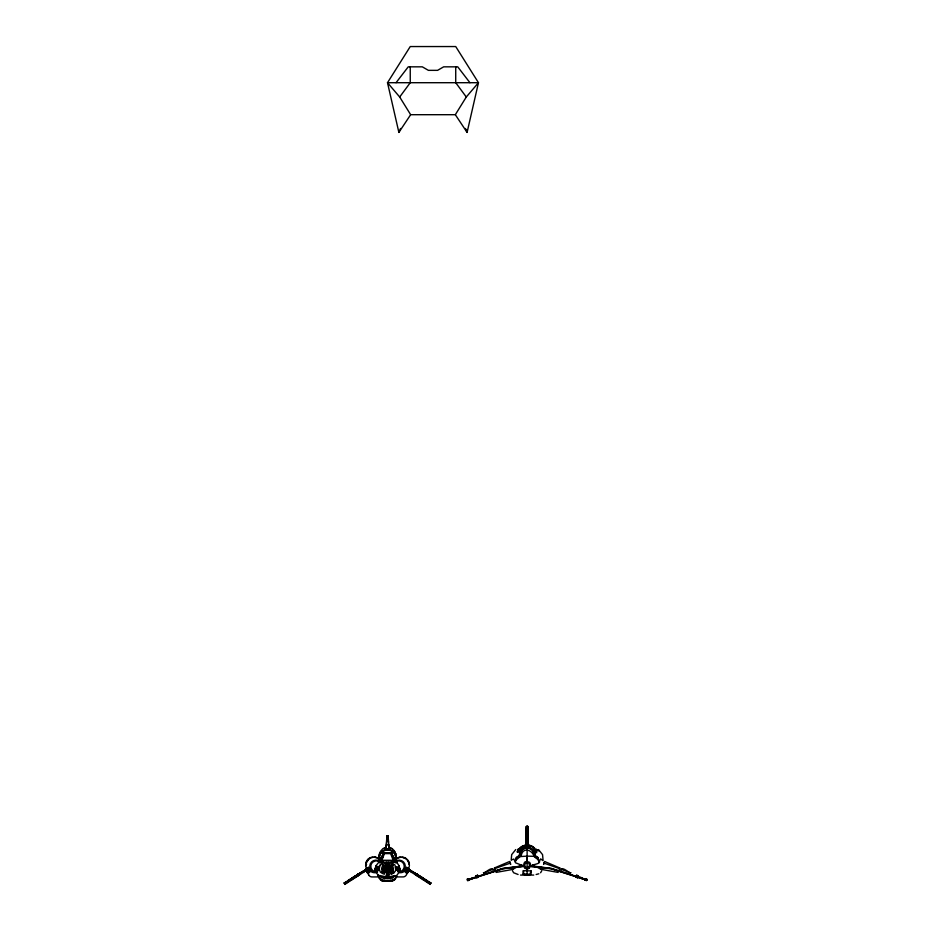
<?xml version="1.0" encoding="UTF-8"?>
<svg xmlns="http://www.w3.org/2000/svg" width="931" height="931" viewBox="0 0 931 931"><rect width="100%" height="100%" fill="white"/><g stroke="black" fill="none" stroke-linecap="round" stroke-linejoin="round"><path stroke-width="1.4" d="M386.318 846.488L386.865 839.436M386.318 847.152L386.318 845.837M519.533 856.299C518.52 841.205 536.605 845.301 535.418 857.684C546.544 864.946 531.694 863.153 531.264 866.703L536.233 866.691L540.992 869.333L558.193 872.417M515.751 860.279L518.811 857.684C521.185 854.449 520.615 847.513 527.121 848.036C532.392 847.571 534.068 853.331 534.673 856.753M527.121 846.803L527.121 874.174M518.998 848.676C512.923 858.289 522.594 843.963 527.121 845.255L527.121 826.146L528.04 826.553L528.331 844.429L527.528 844.312M391.043 868.448L390.962 870.788L390.368 866.831M379.697 867.215C377.404 864.608 373.796 868.646 375.833 869.833M375.286 870.206L375.368 871.428M378.801 869.682L378.952 867.995M378.905 856.601L379.441 853.587M526.294 827.985L527.121 826.263L527.121 828.159L526.294 827.985L525.922 844.126L528.319 844.126L527.947 827.985L526.201 826.553L527.121 826.146M395.722 869.135L395.663 867.366L395.768 868.844M523.187 873.965L529.89 874.453L531.089 870.671L531.054 873.965L530.205 874.558L524.037 874.558L523.187 873.965L523.152 870.671L530.693 870.927M375.298 869.577L375.833 871.87L375.67 868.949M375.81 869.589L376.473 871.812L376.066 870.194M376.706 871.87L376.915 867.133L375.833 867.133M376.403 869.589L376.485 871.137M378.94 857.148L380.942 858.766A2.746 2.397 0 0 1 379.953 858.522A2.362 2.06 0 0 1 379.359 858.161A1.967 1.722 0 0 1 378.894 857.125C378.964 847.303 395.698 847.059 396.164 856.823M379.173 869.135L380.383 872.138L382.781 873.697M379.324 868.239L379.15 868.635M379.336 867.96L379.348 868.926M476.684 877.456C477.254 879.504 475.299 874.116 476.172 876.048M477.58 875.536C477.021 873.499 478.976 878.876 478.103 876.944M375.659 869.845L375.752 871.218M526.201 826.553L525.91 844.429L526.713 844.312M527.121 862.606L528.552 862.839L529.611 865.097L528.552 867.355L527.121 867.587L525.689 867.355L524.63 865.097L525.689 862.839L527.121 862.606L527.121 856.136L520.057 856.59M379.301 868.716L379.301 869.414L379.313 868.565M366.139 865.737L366.197 863.747M521.104 856.287C522.361 846.442 532.218 849.619 534.185 856.59M427.399 882.541L427.282 880.691L408.837 869.484M393.697 872.999L395.326 871.125L395.896 868.623M423.43 879.97L423.023 877.921L409.07 869.461M376.24 867.366L376.112 869.182L377.672 869.158M376.613 869.24L376.659 869.938M377.835 868.204L377.846 870.078M378.009 868.472L378.114 867.145M398.398 869.938L398.352 867.238M515.367 862.734L523.245 865.83L521.954 866.796M376.229 869.205L376.787 867.355M399.446 868.286L399.818 869.833L398.957 867.797M375.205 870.543L375.647 867.366M375.205 868.891L376.112 865.621M525.945 844.429L526.492 835.991M534.045 856.532L534.185 854.798M534.406 856.671C536.989 845.336 517.252 845.336 519.835 856.671M511.177 860.151L511.689 854.611L515.739 849.572M379.196 868.239L379.045 867.471M399.178 870.462L398.875 871.87L399.178 870.206L398.957 871.3L399.841 870.543L399.702 868.414M399.399 870.951L399.364 871.87M398.91 871.195L399.038 869.519L399.434 871.87L397.991 871.87L398.352 870.229L396.269 869.694L396.99 869.903L397.037 868.134M399.352 870.846L399.259 870.241M399.504 871.195L399.19 869.31M559.775 867.96L559.426 869.496L559.775 867.96L544.623 861.478L543.564 864.399L544.495 861.85M408.616 870.38L406.475 874.756A3.992 3.992 0 0 1 403.391 876.909L396.385 876.932L396.536 875.745A27.558 27.558 0 0 1 396.385 876.932L396.292 877.479A75.9 45.456 0 0 0 396.466 876.339L396.501 876.059M375.449 869.286L375.624 871.87L377.59 871.87M375.81 869.333L375.903 868.6M376.205 869.426L376.45 867.971M376.077 869.484L376.496 868.6M515.413 861.163L516.321 857.812L519.754 855.694M375.298 869.519L375.414 868.646M375.519 869.182L375.612 868.286M375.74 868.856L375.856 867.971M376.043 869.286L376.136 868.6M404.717 858.196L403.973 857.847A7.634 7.634 0 0 0 402.087 857.37M406.125 871.288C408.43 868.565 406.87 874.477 406.125 870.869M379.208 868.088L379.394 867.366M468.386 879.923L468.968 879.411L467.897 880.703L467.315 879.108L468.235 878.771L468.793 879.946L476.614 877.281M396.047 876.292L396.001 876.548A22.03 22.03 0 0 1 395.873 877.281L395.314 878.154M394.837 875.594L392.556 877.886L387.901 878.399L382.804 878.014L380.22 875.594L387.529 877.177L394.837 875.594L396.478 876.246M392.649 861.361L393.918 860.523L394.872 861.245A2.002 1.676 0 0 1 395.047 861.966L393.778 861.931M395.756 869.926L395.861 869.275M396.583 869.903L396.606 867.389M397.269 867.413L397.176 870.066L396.99 867.32M467.897 880.703L468.235 878.771M376.671 868.344L376.811 867.611L376.52 868.437M399.69 871.428L398.945 865.621M395.861 877.281L395.908 877.025A24.043 24.043 0 0 0 396.036 876.292L399.469 871.87M396.117 857.148L394.116 858.766A2.688 2.351 0 0 0 395.524 858.301L395.698 858.161A1.978 1.722 0 0 0 396.164 857.125L396.152 856.601M397.653 871.067L397.572 870.182M517.904 852.074C518.602 846.558 525.096 844.033 530.007 845.383M518.346 851.981C519.358 844.545 530.193 843.114 534.673 848.246C538.956 858.568 535.441 848.432 532.334 846.523M518.218 848.979L517.566 849.747M381.128 860.279L379.639 862.56L383.514 852.901L391.544 852.901L393.755 858.242A1.676 1.466 0 0 0 395.57 856.66A8.391 7.355 0 0 0 391.439 850.655M398.352 871.87L398.538 867.878M511.794 869.042C513.982 870.124 517.38 864.934 520.883 866.831M399.178 871.812L399.306 871.218M534.708 856.299L534.685 854.39M379.301 867.32L379.604 866.296M379.115 867.133L379.243 867.96M377.683 867.238L377.881 870.066M408.406 870.241L409.116 869.158L406.603 867.331L406.102 868.751M375.915 867.355L376.112 871.87M375.449 868.507L375.635 867.75M375.693 868.192L375.845 867.576M378.51 867.145L378.836 869.81M382.455 861.384L381.128 860.535L393.929 860.57M468.898 879.772L475.636 877.468M379.662 853.18L380.29 851.714M382.641 861.838C384.98 863.433 389.693 864.329 392.288 861.536M570.784 872.626C570.784 874.954 562.149 865.388 561.102 870.043L561.754 868.809M399.643 871.579L399.155 868.6M385.422 865.795C378.009 871.998 394.36 874.267 390.229 866.598M379.592 866.272L380.185 864.911M530.938 866.284L551.268 868.821L576.184 876.816C575.183 879.097 577.232 873.476 576.65 875.536M577.557 877.456C576.987 879.504 578.942 874.116 578.07 876.048M383.77 853.192L380.011 861.966A2.002 1.676 0 0 1 380.185 861.245L381.198 860.523M383.514 852.901L381.303 858.242A1.676 1.466 0 0 1 379.499 856.66A8.391 7.355 0 0 1 387.529 849.631A8.391 7.355 0 0 1 390.52 850.247M398.875 132.411L410.652 114.699L455.329 114.699L467.094 132.411L478.464 82.708L455.725 46.55L410.245 46.55L387.505 82.708L398.875 132.411L400.539 128.466M376.101 865.621L378.603 862.467L382.641 862.222M380.535 861.396L383.444 853.948L380.465 861.536M379.883 865.516L382.071 863.212M380.977 858.917L379.639 862.56L381.361 858.138L382.222 856.881L383.374 856.881M396.269 877.549L394.244 880.063L391.486 881.005M536.337 852.074C538.234 851.318 535.162 847.734 536.663 849.747M406.428 868.96L405.986 869.787A1.734 1.734 0 0 0 405.963 872.789A1.734 1.734 0 0 0 408.569 871.288A1.734 1.734 0 0 0 405.963 869.775A7.099 7.099 0 0 1 399.504 872.696M585.948 879.469L585.273 879.411L585.424 880.365L587.1 880.074L586.006 878.771C585.669 882.344 581.875 875.978 577.779 876.862M377.928 867.611L376.252 868.786M380.57 851.213L382.839 848.665L385.83 847.385M540.608 872.754L541.761 870.764M382.327 866.598C377.672 874.675 397.258 874.896 392.731 866.598M426.864 881.331L426.84 881.948M455.329 114.699L466.291 96.999L478.464 82.708L387.505 82.708L399.69 96.999L410.652 114.699M395.105 861.012L395.419 862.56L394.767 860.256A8.1 8.1 0 0 1 408.907 867.843L408.418 868.763L406.603 867.331M392.835 871.509L389.868 872.882L390.927 872.417M408.115 870.054L409.116 869.158M408.884 870.543L409.349 869.822L411.211 871.02L410.734 871.753M409.209 870.764L409.547 870.252L431.158 883.193L425.455 879.946L426.014 880.517M411.828 872.452L412.235 871.823L416.401 874.221M416.32 875.105L425.735 880.959M426.165 880.284L416.564 874.546M429.959 884.194L430.762 882.949M382.49 866.319L383.712 865.062A1.967 1.594 0 0 1 384.084 864.911L390.88 864.887A1.885 1.525 0 0 1 391.346 865.062L392.568 866.319M382.443 865.271L382.781 864.876M399.69 96.999L410.245 82.708L410.245 66.834M367.477 870.869C369.048 869.123 369.456 873.045 367.617 871.882M396.047 82.708L408.244 66.834L422.313 66.834L428.4 70.349L437.582 70.349L443.668 66.834L457.738 66.834L469.934 82.708M382.35 865.015L382.722 864.934M395.303 878.189L393.417 879.679M524.968 868.192C530.682 871.975 532.928 860.768 527.109 861.92C522.756 859.685 522.978 870.031 525.689 867.355M533.137 856.287L527.121 856.136M388.588 873.127L386.47 873.127M394.872 879.516L394.244 880.039M366.651 870.241L365.953 869.158L368.455 867.331L368.955 868.751M585.424 880.365L586.926 879.108M527.132 827.298L528.04 826.553M511.736 859.813L513.819 859.034L515.332 862.199L516.321 857.381L519.754 855.275M367.85 870.66L367.85 871.916M368.455 867.331L366.628 868.763L366.151 867.843A8.1 8.1 0 0 1 380.29 860.244L380.314 860.291M383.607 881.017C381.082 881.587 376.31 876.362 380.185 875.606M385.585 865.33C382.816 866.738 381.314 871.591 385.574 872.161M365.953 869.158L370.166 868.832L370.166 869.542L367.722 869.542L344.714 884.45M358.365 873.988L367.675 868.832M358.191 873.941L359.098 873.953L343.9 883.193L347.193 881.459L347.822 882.437M358.284 874.069L356.829 874.814M349.591 880.784L358.866 875.291M357.527 875.885L359.517 874.605M356.957 875.14L349.113 880.132L358.493 874.546M349.311 880.33L357.108 875.373M363.928 871.137L362.822 871.823L363.23 872.452M383.037 872.126C388.343 874.221 379.767 870.671 382.28 871.695M358.656 874.221L361.565 872.545M366.22 869.484L347.775 880.691L347.659 882.541M365.988 869.461L352.034 877.921L351.627 879.97M393.708 873.01L391.823 873.86M383.851 848.607L385.015 848.071M370.34 858.207L369.27 858.778A7.634 7.634 0 0 0 366.779 861.838M393.429 879.69L390.461 880.295M385.725 865.26L389.333 865.26M494.466 867.96L494.815 869.496L494.466 867.96L509.618 861.478L510.677 864.399L509.746 861.85M483.457 872.626C483.457 874.954 492.092 865.388 493.139 870.043L492.487 868.809M393.173 880.656L392.789 880.807A16.444 9.845 0 0 1 388.855 881.25L386.505 881.25M400.086 857.311L399.795 857.311M390.962 870.788L390.368 870.927M483.55 872.929L492.72 869.438M523.292 865.993L502.798 868.646L479.36 876.187M476.067 875.78L477.487 875.268M467.141 880.074L476.544 877.083M476.788 877.735L478.197 877.211M523.245 865.83L502.891 868.367L477.906 876.397M523.303 866.284L502.973 868.821L478.057 876.816M494.71 868.635L510.223 863.142M391.008 872.394L392.021 872.126M518.544 850.981L520.045 850.876M468.956 879.469L474.31 877.665M468.828 879.295L474.216 877.479M386.586 863.84L385.841 863.875L386.563 863.84M418.042 874.698L417.391 874.64L417.961 874.837M468.293 879.481L476.463 876.862M391.835 873.872L390.904 874.139M382.688 863.025L382.071 863.2M532.369 865.527L533.987 865.027L531.333 865.621M377.486 870.182L377.509 871.614M388.46 873.173L386.679 873.197M536.151 874.5L538.828 873.79M377.416 870.02L379.382 869.694M378.475 869.903L376.718 870.229L376.997 871.87M389.484 872.161C393.697 871.695 392.323 866.761 389.472 865.33M383.269 862.851L386.412 862.362M389.461 872.161L388.32 872.37A8.519 6.657 0 0 1 387.529 872.452A8.53 6.668 0 0 1 386.749 872.37L385.597 872.161M357.167 874.756L357.748 874.768L357.015 874.698M393.278 862.059L390.252 862.525M388.471 863.84L388.844 863.793M527.121 828.159L527.947 827.985M384.27 862.63L383.025 862.281M496.048 872.417L513.249 869.333M386.179 865.586L385.678 865.679A7.704 6.028 0 0 1 387.529 865.469L387.668 865.481A9.776 9.776 0 0 1 388.157 865.504L388.343 865.527A8.798 8.798 0 0 1 388.96 865.586L389.379 865.679A7.704 6.028 0 0 0 387.529 865.469L387.389 865.481A9.776 9.776 0 0 0 386.9 865.504L386.714 865.527A8.798 8.798 0 0 0 386.179 865.586L386.179 871.207M389.484 874.407L386.388 874.523M391.486 881.029L388.855 881.215M387.971 838.063L387.529 838.028M390.461 880.307L387.529 880.4M533.731 875.07L520.51 875.07M386.458 862.362L388.599 862.362M399.318 868.856L398.945 867.238M388.553 881.25L383.572 881.029M386.959 835.98L388.099 835.98M386.889 836.69L388.169 836.69M386.877 836.818L388.192 836.818M386.842 837.062L388.215 837.062M386.726 838.249L388.332 838.249M386.318 844.964L388.983 844.836L389.216 847.268M389.239 847.385L390.426 847.687M383.456 853.192L391.602 853.192L395.419 862.56L394.267 860.779M395.093 853.587L395.791 853.587M391.625 853.948L393.441 857.567M366.628 864.317L365.86 863.7A7.972 7.972 0 0 1 369.072 858.51L371.085 857.847A7.634 7.634 0 0 1 372.97 857.37M399.527 867.261L395.349 867.133L395.605 868.867M377.486 867.913L378.463 867.913M396.594 867.913L397.572 867.913M397.386 869.158L398.701 869.217L397.362 869.554M377.695 869.554L376.368 869.484L376.345 871.218M377.846 869.938L376.264 869.938L376.357 869.217M397.211 869.938L398.794 869.938L398.259 867.611L398.538 868.437M375.298 870.625L375.891 871.137M387.11 880.4L384.596 880.307M386.214 881.215L386.237 881.215A16.444 9.845 0 0 1 382.269 880.831L382.304 880.819M540.992 869.333L542.447 869.042M534.196 850.876L535.697 850.981L535.895 851.981M388.646 862.362L390.205 862.513M518.683 850.306L520.289 850.422M384.596 880.295L381.629 879.69M527.121 845.255L532.334 846.582L535.697 850.981M388.925 865.597L388.879 871.207M398.805 868.786L397.13 867.611M394.593 861.536L391.288 853.192M390.787 862.63L391.788 862.851M384.433 874.197L383.7 874.011M522.908 865.621L520.22 865.015L521.872 865.527M416.052 873.825L416.692 873.988M415.959 873.953L418.228 874.814L416.774 874.069M518.09 874.5L513.633 872.754L512.481 870.764M375.181 857.37L375.053 857.335A7.634 7.634 0 0 1 376.869 858.01M391.835 862.862L394.895 864.922L396.269 869.682M576.336 876.397L551.35 868.367L530.996 865.83M576.254 876.63L551.443 868.646L530.949 865.993M577.697 877.083L585.82 879.702M577.627 877.281L585.867 879.923M581.363 877.933L585.413 879.295M581.27 878.119L585.285 879.469M578.593 877.468L585.331 879.748M534.487 855.275L537.92 857.381L538.909 862.199L540.678 858.871L542.726 860.547M534.487 855.694L537.92 857.812L538.828 861.163M544.018 863.142L559.519 868.635M576.755 875.268L578.163 875.78M585.262 879.399L587.1 880.074M576.045 877.211L577.453 877.735M381.885 880.656L381.186 880.284M561.521 869.438L570.691 872.929M426.072 880.237L425.514 879.97M390.52 847.722L392.219 848.665M390.496 848.246L391.206 848.607M381.64 879.679L375.589 871.87M404.764 857.847L405.997 858.51M403.973 857.847L405.788 858.778M392.347 864.829L392.882 865.574L392.335 864.934M394.919 861.99L397.2 862.99M378.533 875.815L377.974 874.756M418.1 875.14L416.518 874.616L424.094 879.411M419.066 876.083L425.979 880.482M415.54 874.605L417.53 875.885M430.343 884.45L407.336 869.542L404.892 869.542L404.892 868.832L408.628 869.251M407.382 868.832L409.547 870.252M537.455 849.933L539.224 851.155M382.664 871.719L382.222 871.509M392.3 848.723L394.011 850.492M397.2 862.99L398.957 865.621M394.511 851.981L394.709 852.354M467.315 879.108L468.817 880.365M538.502 849.572L542.552 854.611L543.064 860.151M528.552 867.355L529.274 868.192M389.635 865.795L390.368 866.831M466.291 96.999L455.725 82.708L455.725 66.834M380.081 860.721L379.929 860.5A7.634 7.634 0 0 0 378.556 859.057M392.835 856.881L394.639 860.058M393.185 859.15L395.419 862.56M368.769 875.07L366.081 869.647M366.43 869.251L366.942 870.054M365.708 869.822L366.174 870.543M363.846 871.02L364.324 871.753M344.295 882.949L345.098 884.194M394.651 851.877L394.849 852.307M394.407 851.085L395.081 852.365M394.535 861.419L394.279 860.826M394.092 858.917L395.151 861.245M465.442 128.466L467.094 132.411L466.71 129.607M395.14 852.505L395.524 853.587M399.271 867.133L399.55 867.785M399.003 867.273L399.69 868.611M398.794 867.145L399.469 867.739M399.015 867.448L399.608 868.507M395.617 853.587L396.152 856.567M399.131 867.878L399.05 868.646L398.887 867.762M399.201 867.971L399.539 869.182M396.594 867.32L396.827 867.913M586.006 878.771L586.344 880.703M395.745 867.343L395.85 868.088M378.067 869.903L377.986 868.879M378.556 876.059L378.591 876.246A75.9 45.456 0 0 0 378.777 877.514M399.224 869.833L399.096 868.495L399.05 870.438M399.131 868.437L399.224 869.601M398.922 868.6L399.015 869.286M378.591 876.327L378.521 875.745A27.558 27.558 0 0 0 378.673 876.932L371.667 876.932A3.992 3.992 0 0 1 368.571 874.756M388.064 838.051L388.471 842.218M520.057 854.798L520.196 856.532M519.568 856.753L519.556 854.39M409.221 864.317L409.198 863.7A7.972 7.972 0 0 0 407.51 859.93M399.585 870.194L399.574 869.484L399.643 870.299M523.548 870.927L523.583 873.918M388.739 845.837L388.739 847.943L388.739 847.152M527.121 845.022L527.121 846.395M406.242 868.832L406.242 869.542M396.175 867.366L396.175 869.449M390.892 867.983L390.892 870.811A18.061 14.116 0 0 1 387.529 871.369A18.061 14.116 0 0 1 384.154 870.799L384.166 867.983M389.693 871.067L389.693 865.865A10.125 7.913 0 0 1 391.253 870.369M389.554 865.737L389.554 871.09M389.018 865.609L389.018 871.183M388.343 865.527L388.343 871.276M388.204 865.504L388.204 871.3M387.668 865.481L387.668 871.358M387.529 871.369L387.529 872.475M387.529 875.501L387.529 876.246A22.251 22.251 0 0 0 389.263 876.094L388.809 875.396A20.424 20.424 0 0 1 387.529 875.501A20.424 20.424 0 0 1 386.249 875.396L385.795 876.094A22.251 22.251 0 0 0 387.529 876.246M387.389 865.481L387.389 871.358M386.854 865.504L386.854 871.3M386.039 865.609L386.039 871.183M385.504 865.737L385.504 871.09M384.84 866.598L384.84 870.962L384.689 866.831M384.014 868.448L384.014 870.741M378.882 867.366L378.882 869.449M368.816 868.832L368.816 869.542M375.554 872.696A7.099 7.099 0 0 1 369.083 869.787M383.805 870.369A10.125 7.913 0 0 1 385.411 865.783M379.185 877.281A25.614 25.614 0 0 1 379.01 876.292M396.059 861.606A5.446 5.446 0 0 1 403.868 864.329A5.446 5.446 0 0 1 400.004 871.637M396.501 859.057A7.634 7.634 0 0 1 400.097 857.439M407.243 860.139A7.634 7.634 0 0 1 408.86 863.747M395.279 861.512A6.133 6.133 0 0 1 404.741 863.747A6.133 6.133 0 0 1 400.132 872.312M367.012 861.931A7.378 7.378 0 0 1 368.024 860.291M378.405 859.243A7.378 7.378 0 0 1 379.72 860.651M384.422 848.688A6.633 6.633 0 0 1 384.84 848.502M374.925 872.312A6.133 6.133 0 0 1 370.317 863.747A6.133 6.133 0 0 1 379.79 861.512M375.053 871.637A5.446 5.446 0 0 1 371.609 863.491A5.446 5.446 0 0 1 380.43 862.816M393.86 858.452A1.676 1.466 0 0 0 395.71 856.904A8.414 7.343 0 0 0 387.529 850.038A8.414 7.343 0 0 0 379.348 856.904A1.676 1.466 0 0 0 381.198 858.452M382.245 877.223L383.351 877.398L382.245 877.223M386.982 835.724L385.958 848.828A3.666 1.99 0 0 1 386.714 848.735L388.343 848.735A3.666 1.99 0 0 1 389.1 848.828L388.076 835.724L386.982 835.724M429.47 883.31L430.25 882.867L429.47 883.31M344.761 882.96L345.541 883.647L344.761 882.96M367.826 871.183L368.595 871.393L367.826 871.183M382.397 877.2L383.2 877.421L382.397 877.2M391.858 877.2L392.661 877.421L391.858 877.2M406.463 871.183L407.243 871.393L406.463 871.183M384.038 877.654L391.043 877.77L384.107 877.549M347.624 881.482L348.334 881.785L347.624 881.482M391.742 877.107L392.789 877.514L391.742 877.107M393.382 871.207L392.498 871.986L393.371 871.183M384.445 853.611L381.791 860.442L393.266 860.442L390.613 853.611L384.445 853.611M387.18 863.782L387.238 863.77M374.774 857.195L375.624 857.404L374.774 857.195M392.405 864.62L393.057 865.423L392.463 864.643M378.417 874.558A27.558 27.558 0 0 0 378.463 875.152A95.846 51.228 0 0 1 378.417 874.558M367.361 872.789A1.734 1.734 0 0 0 369.968 871.288A1.734 1.734 0 0 0 367.361 869.775A1.734 1.734 0 0 0 367.361 872.789M367.547 872.428A1.327 1.327 0 0 0 369.537 871.288A1.327 1.327 0 0 0 367.547 870.136A1.327 1.327 0 0 0 367.547 872.428M406.184 872.428A1.327 1.327 0 0 0 408.174 871.288A1.327 1.327 0 0 0 406.184 870.136A1.327 1.327 0 0 0 406.184 872.428"/></g></svg>
